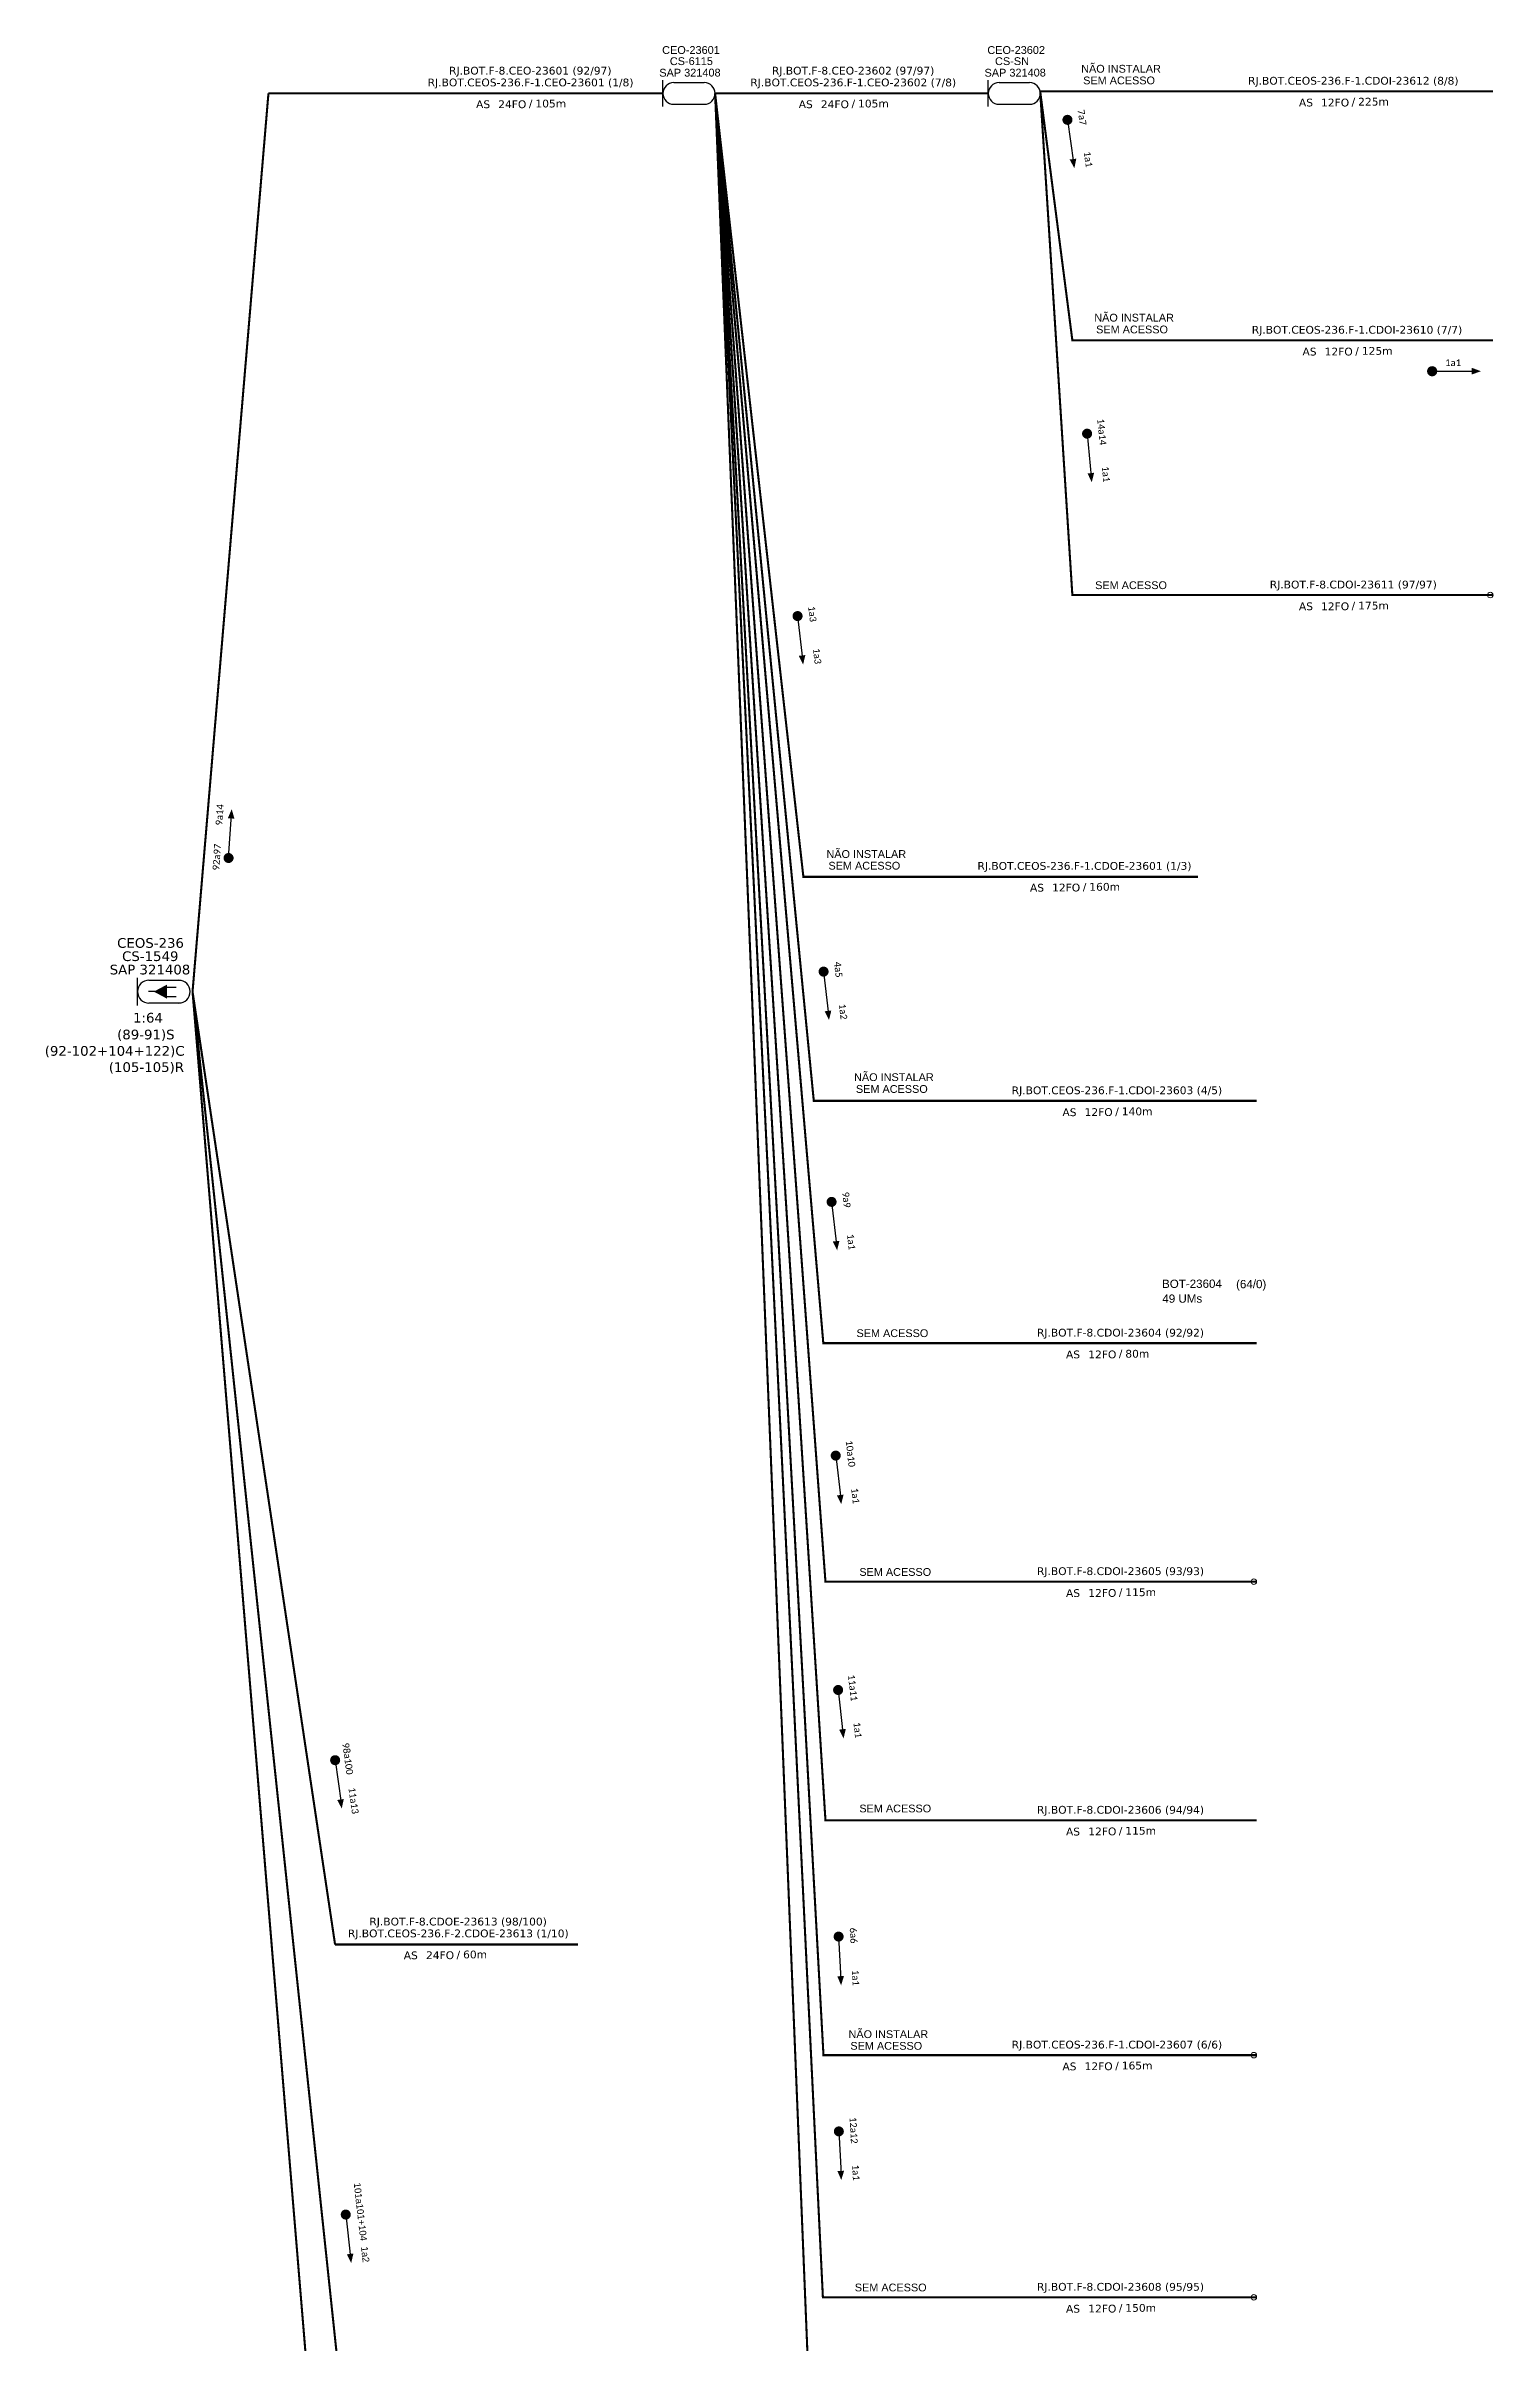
# Model space of a CAD drawing. Header units: metres. Extents: x -0.4 to 58.6, y 1.4 to 43.1.
# Drawn here: x 22.92 to 33.09, y 9.83 to 25.95 of the extents above; entities that cross this region are included whole.
import ezdxf
from ezdxf.enums import TextEntityAlignment as Align

# ---------------------------------------------------------------- set-up
doc = ezdxf.new("R2010")
doc.units = ezdxf.units.M
for name, color, linetype, lineweight in [("20.0-LEGENDA DOS CDO'S", 1, 'Continuous', 0), ('20.2-CDO_POSTE', 1, 'Continuous', 5), ('40.1-ETIQUETAS', 1, 'Continuous', 20)]:
    doc.layers.add(name, color=color, linetype=linetype, lineweight=lineweight)
for name, color, linetype in [('20.4-CEOS', 1, 'Continuous'), ('CAP a instalar', 1, 'Continuous'), ('SETA', 7, 'Continuous')]:
    doc.layers.add(name, color=color, linetype=linetype)
doc.styles.add('ARIAL', font='arial.ttf')
doc.styles.add('siredit', font='verdana.ttf')
doc.styles.get("Standard").update_dxf_attribs({"font": 'arial.ttf'})
doc.linetypes.add('FENCELINE1', pattern='A,0.25,-0.1,[133,ltypeshp.shx,S=0.1,R=0,X=-0.1,Y=0],-0.1,1', length=1.45)

# ---------------------------------------------------------------- blocks, each defined once
blk = doc.blocks.new('ETIQUETA_RS5F')
at = {"layer": '40.1-ETIQUETAS', "color": 0, "style": 'siredit'}
blk.add_text('/', height=1.5, dxfattribs=at).set_placement((1.55, -1.95), align=Align.MIDDLE_RIGHT)
for tag, p in [('ETIQUETA_R_PRIMARIA', (1.18, 4.1)), ('ETIQUETA_R_SECUNDARIA', (1.18, 2.1)), ('F_ATIVAS/F_MORTAS', (1.11, -4.24))]:
    blk.add_attdef(tag, text='', height=1.5, dxfattribs=at).set_placement(p, align=Align.MIDDLE_CENTER)
for tag, p in [('TIPO_CABO', (-6.62, -2.12)), ('CAP_CABO', (0.37, -2.09))]:
    blk.add_attdef(tag, text='', height=1.5, dxfattribs=at).set_placement(p, align=Align.MIDDLE_RIGHT)
blk.add_attdef('METROS', text='', height=1.5, dxfattribs=at).set_placement((2.11, -1.95), align=Align.MIDDLE_LEFT)
for tag, p in [('FUSÃO_1', (0.82, -8.39)), ('FUSÃO_2', (0.82, -10.6)), ('FUSÃO_3', (0.82, -12.93)), ('FUSÃO_4', (0.82, -15.14)), ('FUSÃO_5', (0.82, -17.16))]:
    blk.add_attdef(tag, text='', height=1.5, dxfattribs=at).set_placement(p, align=Align.CENTER)
blk = doc.blocks.new('CDOE-TEXTO PADRÃO')
at = {"layer": "20.0-LEGENDA DOS CDO'S", "color": 0, "style": 'ARIAL'}
for tag, p in [('CDO_N', (0.49, 7.39)), ('CORDOALHA', (0.5, 4.33)), ('SAP', (0.51, 1.67)), ('SPLITER_1', (0.59, -0.91)), ('SPLITER_2', (0.6, -3.55)), ('(XX-XX_F)S', (0.54, -8.29)), ('(XX-XX_L)S', (0.55, -10.83)), ('UMS', (0.55, -13.15))]:
    blk.add_attdef(tag, p, '', height=1.7, rotation=0.118, dxfattribs=at)
blk.add_attdef('FIBRAS_UTILIZADAS', text='', height=1.7, rotation=0.118, dxfattribs=at).set_placement((19.77, 7.43), align=Align.CENTER)

msp = doc.modelspace()

# ---------------------------------------------------------------- linework, layer by layer
at = {"const_width": 0.0352}
for points, elevation in [([(30.092, 25.452, -1), (30.097, 25.417, -1)], 0.062), ([(32.638, 23.669, 1), (32.674, 23.669, 1)], 0.125), ([(30.231, 23.248, -1), (30.234, 23.213, -1)], 0.062), ([(28.197, 21.967, -1), (28.201, 21.932, -1)], 0.062), ([(24.202, 20.233, 1), (24.204, 20.268, 1)], 0.125), ([(28.38, 19.47, -1), (28.384, 19.435, -1)], 0.062), ([(28.436, 17.853, -1), (28.44, 17.818, -1)], 0.062), ([(28.465, 16.071, -1), (28.469, 16.036, -1)], 0.062), ([(28.482, 14.425, -1), (28.486, 14.39, -1)], 0.062), ([(24.949, 13.932, -1), (24.954, 13.897, -1)], 0.125), ([(28.487, 12.693, -1), (28.488, 12.658, -1)], 0.062), ([(28.488, 11.325, -1), (28.49, 11.29, -1)], 0.062), ([(25.024, 10.741, -1), (25.028, 10.706, -1)], 0.125)]:
    msp.add_lwpolyline(points, format="xyb", close=True, dxfattribs=dict(at, elevation=elevation))
at = {"layer": '20.4-CEOS', "color": 7}
for p, q in [((27.254, 25.528, 0.125), (27.254, 25.712, 0.125)), ((27.33, 25.696, 0.125), (27.544, 25.696, 0.125)), ((29.538, 25.528, 0.125), (29.538, 25.712, 0.125)), ((29.614, 25.696, 0.125), (29.828, 25.696, 0.125)), ((27.544, 25.543, 0.125), (27.33, 25.543, 0.125)), ((29.828, 25.543, 0.125), (29.614, 25.543, 0.125))]:
    msp.add_line(p, q, dxfattribs=at)
at = {"layer": '20.4-CEOS', "color": 5}
for p, q in [((23.644, 19.393, 0.125), (23.869, 19.393, 0.125)), ((23.869, 19.232, 0.125), (23.644, 19.232, 0.125))]:
    msp.add_line(p, q, dxfattribs=at)
at = {"layer": '20.4-CEOS', "color": 5, "elevation": 0.125}
for points in [[(23.563, 19.215), (23.563, 19.409)], [(23.694, 19.312), (23.64, 19.312)], [(23.767, 19.344), (23.836, 19.344)], [(23.767, 19.277), (23.836, 19.277)]]:
    msp.add_lwpolyline(points, dxfattribs=at)
msp.add_lwpolyline([(23.678, 19.312, 0, 0.0992, 0), (23.771, 19.312, 0.0992, 0.0992, 0)], format="xyseb", dxfattribs=at)
at = {"layer": '20.4-CEOS', "color": 7}
for centre, start, end in [((27.33, 25.62, 0.125), 90, 270), ((27.544, 25.62, 0.125), 270, 90), ((29.614, 25.62, 0.125), 90, 270), ((29.828, 25.62, 0.125), 270, 90)]:
    msp.add_arc(centre, 0.0763, start, end, dxfattribs=at)
at = {"layer": '20.4-CEOS', "color": 5}
for centre, start, end in [((23.644, 19.312, 0.125), 90, 270), ((23.853, 19.312, 0.125), 270, 90)]:
    msp.add_arc(centre, 0.0804, start, end, dxfattribs=at)
at = {"layer": '40.1-ETIQUETAS', "color": 7, "elevation": 0.125}
msp.add_lwpolyline([(23.95, 19.312, 0.0146, 0.0146, 0), (25.02, 9.2, 0.0146, 0.0146, 0), (26.656, 9.2, 0.0146, 0.0146, 0)], format="xyseb", dxfattribs=at)
at = {"layer": '40.1-ETIQUETAS', "color": 251, "true_color": 0x636466}
for centre in [(33.064, 22.097, 0.125), (31.404, 15.168, 0.125), (31.404, 10.142, 0.125)]:
    msp.add_ellipse(centre, major_axis=(-0.0137, 0.0137), ratio=1, start_param=2.356194490191767, end_param=8.639379797371353, dxfattribs=at)
at = {"layer": '40.1-ETIQUETAS', "color": 252, "true_color": 0x939598}
msp.add_ellipse((31.404, 11.843, 0.125), major_axis=(-0.0137, 0.0137), ratio=1, start_param=2.356194490191767, end_param=8.639379797371353, dxfattribs=at)
at = {"layer": 'CAP a instalar', "color": 8, "linetype": 'FENCELINE1', "ltscale": 7, "const_width": 0.0146, "elevation": 0.125}
for points in [[(29.903, 25.635), (30.129, 23.886), (33.084, 23.886)], [(29.903, 25.635), (33.084, 25.635)], [(27.62, 25.62), (28.24, 20.118), (30.991, 20.118)], [(27.62, 25.62), (28.313, 18.545), (31.423, 18.545)], [(30.991, 20.118), (31.011, 20.118)]]:
    msp.add_lwpolyline(points, dxfattribs=at)
at = {"layer": 'CAP a instalar', "color": 251, "linetype": 'FENCELINE1', "ltscale": 7, "true_color": 0x636466, "const_width": 0.0146, "elevation": 0.125}
for points in [[(29.903, 25.635), (30.129, 22.097), (33.084, 22.097)], [(27.62, 25.62), (28.38, 16.843), (31.423, 16.843)]]:
    msp.add_lwpolyline(points, dxfattribs=at)
at = {"layer": 'CAP a instalar', "color": 7, "linetype": 'FENCELINE1', "ltscale": 7, "const_width": 0.0146, "elevation": 0.125}
for points in [[(23.95, 19.312), (24.483, 25.62)], [(24.483, 25.62), (25.336, 25.62)], [(27.254, 25.62), (25.336, 25.62)], [(27.62, 25.62), (29.538, 25.62)], [(23.95, 19.312), (24.951, 12.62)], [(26.656, 12.62), (24.951, 12.62)]]:
    msp.add_lwpolyline(points, dxfattribs=at)
at = {"layer": 'CAP a instalar', "color": 251, "linetype": 'FENCELINE1', "ltscale": 0.3, "true_color": 0x636466, "const_width": 0.0146, "elevation": 0.125}
for points in [[(27.62, 25.62), (28.395, 15.168), (31.423, 15.168)], [(27.62, 25.62), (28.395, 13.492), (31.423, 13.492)], [(27.62, 25.62), (28.381, 11.843), (31.423, 11.843)], [(27.62, 25.62), (28.377, 10.142), (31.423, 10.142)], [(27.62, 25.62), (28.321, 8.466), (31.423, 8.466)]]:
    msp.add_lwpolyline(points, dxfattribs=at)
at = {"layer": 'CAP a instalar', "color": 1, "linetype": 'FENCELINE1', "ltscale": 0.3, "elevation": 0.125}
msp.add_lwpolyline([(23.95, 19.312, 0.0146, 0.0146, 0), (24.951, 7.25, 0.0146, 0.0146, 0), (26.656, 7.25, 0.0146, 0.0146, 0)], format="xyseb", dxfattribs=at)
at = {"layer": 'SETA'}
for points, elevation in [([(30.094, 25.434), (30.137, 25.135)], 0.062), ([(32.656, 23.669), (32.959, 23.669)], 0.125), ([(30.232, 23.23), (30.262, 22.929)], 0.062), ([(28.199, 21.95), (28.233, 21.649)], 0.062), ([(24.203, 20.251), (24.223, 20.553)], 0.125), ([(28.382, 19.453), (28.416, 19.152)], 0.062), ([(28.438, 17.836), (28.473, 17.535)], 0.062), ([(28.467, 16.053), (28.502, 15.753)], 0.062), ([(28.484, 14.408), (28.518, 14.107)], 0.062), ([(24.951, 13.914), (24.993, 13.615)], 0.125), ([(28.487, 12.676), (28.503, 12.374)], 0.062), ([(28.489, 11.308), (28.505, 11.006)], 0.062), ([(25.026, 10.724), (25.06, 10.423)], 0.125)]:
    msp.add_lwpolyline(points, dxfattribs=dict(at, elevation=elevation))
for points in [[(30.11, 25.156, 0.062), (30.143, 25.095, 0.062), (30.157, 25.162, 0.062)], [(32.934, 23.693, 0.125), (32.999, 23.669, 0.125), (32.934, 23.646, 0.125)], [(30.236, 22.951, 0.062), (30.265, 22.889, 0.062), (30.282, 22.956, 0.062)], [(28.207, 21.67, 0.062), (28.238, 21.609, 0.062), (28.254, 21.676, 0.062)], [(24.198, 20.53, 0.125), (24.225, 20.593, 0.125), (24.244, 20.527, 0.125)], [(28.389, 19.174, 0.062), (28.42, 19.112, 0.062), (28.436, 19.179, 0.062)], [(28.446, 17.557, 0.062), (28.477, 17.495, 0.062), (28.493, 17.562, 0.062)], [(28.475, 15.774, 0.062), (28.506, 15.713, 0.062), (28.522, 15.779, 0.062)], [(28.491, 14.129, 0.062), (28.522, 14.067, 0.062), (28.538, 14.134, 0.062)], [(24.966, 13.635, 0.125), (24.998, 13.575, 0.125), (25.012, 13.642, 0.125)], [(28.478, 12.397, 0.062), (28.505, 12.333, 0.062), (28.525, 12.399, 0.062)], [(28.479, 11.029, 0.062), (28.506, 10.966, 0.062), (28.526, 11.031, 0.062)], [(25.034, 10.444, 0.125), (25.064, 10.383, 0.125), (25.08, 10.45, 0.125)]]:
    msp.add_solid(points, dxfattribs=at)

# ---------------------------------------------------------------- block references
at = {"layer": '20.2-CDO_POSTE', "color": 0}
ref = msp.add_blockref('CDOE-TEXTO PADRÃO', (27.244, 25.679, 0.125), dxfattribs=dict(at, xscale=0.03227584845408005, yscale=0.03227584845408005, zscale=0.03227584845408005))
ref.add_attrib('CDO_N', 'CEO-23601', (27.248, 25.897, 0.125), dxfattribs={"layer": "20.0-LEGENDA DOS CDO'S", "color": 0, "height": 0.0549, "rotation": 0.118, "style": 'ARIAL'})
ref.add_attrib('CORDOALHA', 'CS-6115', (27.302, 25.819, 0.125), dxfattribs={"layer": "20.0-LEGENDA DOS CDO'S", "color": 0, "height": 0.0549, "rotation": 0.118, "style": 'ARIAL'})
ref.add_attrib('SAP', 'SAP 321408', (27.228, 25.738, 0.125), dxfattribs={"layer": "20.0-LEGENDA DOS CDO'S", "color": 0, "height": 0.0549, "rotation": 0.118, "style": 'ARIAL'})
ref = msp.add_blockref('CDOE-TEXTO PADRÃO', (29.528, 25.679, 0.125), dxfattribs=dict(at, xscale=0.03227584845408005, yscale=0.03227584845408005, zscale=0.03227584845408005))
ref.add_attrib('CDO_N', 'CEO-23602', (29.532, 25.897, 0.125), dxfattribs={"layer": "20.0-LEGENDA DOS CDO'S", "color": 0, "height": 0.0549, "rotation": 0.118, "style": 'ARIAL'})
ref.add_attrib('CORDOALHA', 'CS-SN', (29.586, 25.819, 0.125), dxfattribs={"layer": "20.0-LEGENDA DOS CDO'S", "color": 0, "height": 0.0549, "rotation": 0.118, "style": 'ARIAL'})
ref.add_attrib('SAP', 'SAP 321408', (29.512, 25.738, 0.125), dxfattribs={"layer": "20.0-LEGENDA DOS CDO'S", "color": 0, "height": 0.0549, "rotation": 0.118, "style": 'ARIAL'})
at = {"layer": '40.1-ETIQUETAS', "color": 7}
ref = msp.add_blockref('ETIQUETA_RS5F', (26.281, 25.621, 0.125), dxfattribs=dict(at, xscale=0.03639167953199283, yscale=0.03639167953199283, zscale=0.03639167953199283))
ref.add_attrib('ETIQUETA_R_PRIMARIA', 'RJ.BOT.F-8.CEO-23601 (92/97)', dxfattribs={"color": 0, "height": 0.05459, "style": 'siredit'}).set_placement((26.322, 25.78, 0.125), align=Align.MIDDLE_CENTER)
ref.add_attrib('ETIQUETA_R_SECUNDARIA', 'RJ.BOT.CEOS-236.F-1.CEO-23601 (1/8)', dxfattribs={"color": 0, "height": 0.05459, "style": 'siredit'}).set_placement((26.324, 25.697, 0.125), align=Align.MIDDLE_CENTER)
ref.add_attrib('TIPO_CABO', 'AS', dxfattribs={"color": 0, "height": 0.0546, "style": 'siredit'}).set_placement((26.04, 25.544, 0.125), align=Align.MIDDLE_RIGHT)
ref.add_attrib('CAP_CABO', '24FO', dxfattribs={"color": 0, "height": 0.0546, "style": 'siredit'}).set_placement((26.294, 25.544, 0.125), align=Align.MIDDLE_RIGHT)
ref.add_attrib('METROS', '105m', dxfattribs={"color": 0, "height": 0.0546, "style": 'siredit'}).set_placement((26.358, 25.549, 0.125), align=Align.MIDDLE_LEFT)
ref = msp.add_blockref('ETIQUETA_RS5F', (28.547, 25.621, 0.125), dxfattribs=dict(at, xscale=0.03639167953199283, yscale=0.03639167953199283, zscale=0.03639167953199283))
ref.add_attrib('ETIQUETA_R_PRIMARIA', 'RJ.BOT.F-8.CEO-23602 (97/97)', dxfattribs={"color": 0, "height": 0.05459, "style": 'siredit'}).set_placement((28.589, 25.78, 0.125), align=Align.MIDDLE_CENTER)
ref.add_attrib('ETIQUETA_R_SECUNDARIA', 'RJ.BOT.CEOS-236.F-1.CEO-23602 (7/8)', dxfattribs={"color": 0, "height": 0.05459, "style": 'siredit'}).set_placement((28.59, 25.697, 0.125), align=Align.MIDDLE_CENTER)
ref.add_attrib('TIPO_CABO', 'AS', dxfattribs={"color": 0, "height": 0.0546, "style": 'siredit'}).set_placement((28.306, 25.544, 0.125), align=Align.MIDDLE_RIGHT)
ref.add_attrib('CAP_CABO', '24FO', dxfattribs={"color": 0, "height": 0.0546, "style": 'siredit'}).set_placement((28.56, 25.544, 0.125), align=Align.MIDDLE_RIGHT)
ref.add_attrib('METROS', '105m', dxfattribs={"color": 0, "height": 0.0546, "style": 'siredit'}).set_placement((28.624, 25.549, 0.125), align=Align.MIDDLE_LEFT)
at = {"layer": '40.1-ETIQUETAS', "color": 8}
ref = msp.add_blockref('ETIQUETA_RS5F', (32.059, 25.633, 0.125), dxfattribs=dict(at, xscale=0.03639167953199283, yscale=0.03639167953199283, zscale=0.03639167953199283))
ref.add_attrib('ETIQUETA_R_SECUNDARIA', 'RJ.BOT.CEOS-236.F-1.CDOI-23612 (8/8)', dxfattribs={"color": 0, "height": 0.05459, "style": 'siredit'}).set_placement((32.102, 25.709, 0.125), align=Align.MIDDLE_CENTER)
ref.add_attrib('TIPO_CABO', 'AS', dxfattribs={"color": 0, "height": 0.0546, "style": 'siredit'}).set_placement((31.819, 25.556, 0.125), align=Align.MIDDLE_RIGHT)
ref.add_attrib('CAP_CABO', '12FO', dxfattribs={"color": 0, "height": 0.0546, "style": 'siredit'}).set_placement((32.073, 25.556, 0.125), align=Align.MIDDLE_RIGHT)
ref.add_attrib('METROS', '225m', dxfattribs={"color": 0, "height": 0.0546, "style": 'siredit'}).set_placement((32.136, 25.562, 0.125), align=Align.MIDDLE_LEFT)
ref = msp.add_blockref('ETIQUETA_RS5F', (32.085, 23.884, 0.125), dxfattribs=dict(at, xscale=0.03639167953199283, yscale=0.03639167953199283, zscale=0.03639167953199283))
ref.add_attrib('ETIQUETA_R_SECUNDARIA', 'RJ.BOT.CEOS-236.F-1.CDOI-23610 (7/7)', dxfattribs={"color": 0, "height": 0.05459, "style": 'siredit'}).set_placement((32.128, 23.96, 0.125), align=Align.MIDDLE_CENTER)
ref.add_attrib('TIPO_CABO', 'AS', dxfattribs={"color": 0, "height": 0.0546, "style": 'siredit'}).set_placement((31.844, 23.807, 0.125), align=Align.MIDDLE_RIGHT)
ref.add_attrib('CAP_CABO', '12FO', dxfattribs={"color": 0, "height": 0.0546, "style": 'siredit'}).set_placement((32.098, 23.807, 0.125), align=Align.MIDDLE_RIGHT)
ref.add_attrib('METROS', '125m', dxfattribs={"color": 0, "height": 0.0546, "style": 'siredit'}).set_placement((32.162, 23.812, 0.125), align=Align.MIDDLE_LEFT)
at = {"layer": '40.1-ETIQUETAS', "color": 251, "true_color": 0x636466}
ref = msp.add_blockref('ETIQUETA_RS5F', (32.059, 22.095, 0.125), dxfattribs=dict(at, xscale=0.03639167953199283, yscale=0.03639167953199283, zscale=0.03639167953199283))
ref.add_attrib('ETIQUETA_R_SECUNDARIA', 'RJ.BOT.F-8.CDOI-23611 (97/97)', dxfattribs={"color": 0, "height": 0.05459, "style": 'siredit'}).set_placement((32.102, 22.171, 0.125), align=Align.MIDDLE_CENTER)
ref.add_attrib('TIPO_CABO', 'AS', dxfattribs={"color": 0, "height": 0.0546, "style": 'siredit'}).set_placement((31.819, 22.018, 0.125), align=Align.MIDDLE_RIGHT)
ref.add_attrib('CAP_CABO', '12FO', dxfattribs={"color": 0, "height": 0.0546, "style": 'siredit'}).set_placement((32.073, 22.018, 0.125), align=Align.MIDDLE_RIGHT)
ref.add_attrib('METROS', '175m', dxfattribs={"color": 0, "height": 0.0546, "style": 'siredit'}).set_placement((32.136, 22.023, 0.125), align=Align.MIDDLE_LEFT)
at = {"layer": '40.1-ETIQUETAS', "color": 8}
ref = msp.add_blockref('ETIQUETA_RS5F', (30.171, 20.119, 0.125), dxfattribs=dict(at, xscale=0.03639167953199283, yscale=0.03639167953199283, zscale=0.03639167953199283))
ref.add_attrib('ETIQUETA_R_SECUNDARIA', 'RJ.BOT.CEOS-236.F-1.CDOE-23601 (1/3)', dxfattribs={"color": 0, "height": 0.05459, "style": 'siredit'}).set_placement((30.214, 20.195, 0.125), align=Align.MIDDLE_CENTER)
ref.add_attrib('TIPO_CABO', 'AS', dxfattribs={"color": 0, "height": 0.0546, "style": 'siredit'}).set_placement((29.93, 20.042, 0.125), align=Align.MIDDLE_RIGHT)
ref.add_attrib('CAP_CABO', '12FO', dxfattribs={"color": 0, "height": 0.0546, "style": 'siredit'}).set_placement((30.184, 20.043, 0.125), align=Align.MIDDLE_RIGHT)
ref.add_attrib('METROS', '160m', dxfattribs={"color": 0, "height": 0.0546, "style": 'siredit'}).set_placement((30.248, 20.048, 0.125), align=Align.MIDDLE_LEFT)
ref = msp.add_blockref('ETIQUETA_RS5F', (30.399, 18.542, 0.125), dxfattribs=dict(at, xscale=0.03639167953199283, yscale=0.03639167953199283, zscale=0.03639167953199283))
ref.add_attrib('ETIQUETA_R_SECUNDARIA', 'RJ.BOT.CEOS-236.F-1.CDOI-23603 (4/5)', dxfattribs={"color": 0, "height": 0.05459, "style": 'siredit'}).set_placement((30.442, 18.619, 0.125), align=Align.MIDDLE_CENTER)
ref.add_attrib('TIPO_CABO', 'AS', dxfattribs={"color": 0, "height": 0.0546, "style": 'siredit'}).set_placement((30.158, 18.465, 0.125), align=Align.MIDDLE_RIGHT)
ref.add_attrib('CAP_CABO', '12FO', dxfattribs={"color": 0, "height": 0.0546, "style": 'siredit'}).set_placement((30.412, 18.466, 0.125), align=Align.MIDDLE_RIGHT)
ref.add_attrib('METROS', '140m', dxfattribs={"color": 0, "height": 0.0546, "style": 'siredit'}).set_placement((30.476, 18.471, 0.125), align=Align.MIDDLE_LEFT)
at = {"layer": '40.1-ETIQUETAS', "color": 251, "true_color": 0x636466}
ref = msp.add_blockref('CDOE-TEXTO PADRÃO', (31.008, 16.842, 0.125), dxfattribs=dict(at, xscale=0.03421026759050626, yscale=0.03421026759050626, zscale=0.03421026759050626))
ref.add_attrib('CDO_N', 'BOT-23604', (30.759, 17.231, 0.125), dxfattribs={"layer": "20.0-LEGENDA DOS CDO'S", "color": 0, "height": 0.0582, "rotation": 0.118, "style": 'ARIAL'})
ref.add_attrib('CORDOALHA', '49 UMs', (30.761, 17.127, 0.125), dxfattribs={"layer": "20.0-LEGENDA DOS CDO'S", "color": 0, "height": 0.0582, "rotation": 0.118, "style": 'ARIAL'})
ref.add_attrib('FIBRAS_UTILIZADAS', '       (64/0)', dxfattribs={"layer": "20.0-LEGENDA DOS CDO'S", "color": 0, "height": 0.05815, "rotation": 0.118, "style": 'ARIAL'}).set_placement((31.306, 17.229, 0.125), align=Align.CENTER)
ref = msp.add_blockref('ETIQUETA_RS5F', (30.424, 16.841, 0.125), dxfattribs=dict(at, xscale=0.03639167953199283, yscale=0.03639167953199283, zscale=0.03639167953199283))
ref.add_attrib('ETIQUETA_R_SECUNDARIA', 'RJ.BOT.F-8.CDOI-23604 (92/92)', dxfattribs={"color": 0, "height": 0.05459, "style": 'siredit'}).set_placement((30.467, 16.917, 0.125), align=Align.MIDDLE_CENTER)
ref.add_attrib('TIPO_CABO', 'AS', dxfattribs={"color": 0, "height": 0.0546, "style": 'siredit'}).set_placement((30.183, 16.764, 0.125), align=Align.MIDDLE_RIGHT)
ref.add_attrib('CAP_CABO', '12FO', dxfattribs={"color": 0, "height": 0.0546, "style": 'siredit'}).set_placement((30.438, 16.764, 0.125), align=Align.MIDDLE_RIGHT)
ref.add_attrib('METROS', '80m', dxfattribs={"color": 0, "height": 0.0546, "style": 'siredit'}).set_placement((30.501, 16.769, 0.125), align=Align.MIDDLE_LEFT)
ref = msp.add_blockref('ETIQUETA_RS5F', (30.424, 15.165, 0.125), dxfattribs=dict(at, xscale=0.03639167953199283, yscale=0.03639167953199283, zscale=0.03639167953199283))
ref.add_attrib('ETIQUETA_R_SECUNDARIA', 'RJ.BOT.F-8.CDOI-23605 (93/93)', dxfattribs={"color": 0, "height": 0.05459, "style": 'siredit'}).set_placement((30.467, 15.242, 0.125), align=Align.MIDDLE_CENTER)
ref.add_attrib('TIPO_CABO', 'AS', dxfattribs={"color": 0, "height": 0.0546, "style": 'siredit'}).set_placement((30.183, 15.088, 0.125), align=Align.MIDDLE_RIGHT)
ref.add_attrib('CAP_CABO', '12FO', dxfattribs={"color": 0, "height": 0.0546, "style": 'siredit'}).set_placement((30.438, 15.089, 0.125), align=Align.MIDDLE_RIGHT)
ref.add_attrib('METROS', '115m', dxfattribs={"color": 0, "height": 0.0546, "style": 'siredit'}).set_placement((30.501, 15.094, 0.125), align=Align.MIDDLE_LEFT)
ref = msp.add_blockref('ETIQUETA_RS5F', (30.424, 13.49, 0.125), dxfattribs=dict(at, xscale=0.03639167953199283, yscale=0.03639167953199283, zscale=0.03639167953199283))
ref.add_attrib('ETIQUETA_R_SECUNDARIA', 'RJ.BOT.F-8.CDOI-23606 (94/94)', dxfattribs={"color": 0, "height": 0.05459, "style": 'siredit'}).set_placement((30.467, 13.566, 0.125), align=Align.MIDDLE_CENTER)
ref.add_attrib('TIPO_CABO', 'AS', dxfattribs={"color": 0, "height": 0.0546, "style": 'siredit'}).set_placement((30.183, 13.413, 0.125), align=Align.MIDDLE_RIGHT)
ref.add_attrib('CAP_CABO', '12FO', dxfattribs={"color": 0, "height": 0.0546, "style": 'siredit'}).set_placement((30.438, 13.414, 0.125), align=Align.MIDDLE_RIGHT)
ref.add_attrib('METROS', '115m', dxfattribs={"color": 0, "height": 0.0546, "style": 'siredit'}).set_placement((30.501, 13.419, 0.125), align=Align.MIDDLE_LEFT)
at = {"layer": '40.1-ETIQUETAS', "color": 7}
ref = msp.add_blockref('ETIQUETA_RS5F', (25.773, 12.621, 0.125), dxfattribs=dict(at, xscale=0.03639167953199283, yscale=0.03639167953199283, zscale=0.03639167953199283))
ref.add_attrib('ETIQUETA_R_PRIMARIA', 'RJ.BOT.F-8.CDOE-23613 (98/100)', dxfattribs={"color": 0, "height": 0.05459, "style": 'siredit'}).set_placement((25.815, 12.781, 0.125), align=Align.MIDDLE_CENTER)
ref.add_attrib('ETIQUETA_R_SECUNDARIA', 'RJ.BOT.CEOS-236.F-2.CDOE-23613 (1/10)', dxfattribs={"color": 0, "height": 0.05459, "style": 'siredit'}).set_placement((25.816, 12.698, 0.125), align=Align.MIDDLE_CENTER)
ref.add_attrib('TIPO_CABO', 'AS', dxfattribs={"color": 0, "height": 0.0546, "style": 'siredit'}).set_placement((25.532, 12.544, 0.125), align=Align.MIDDLE_RIGHT)
ref.add_attrib('CAP_CABO', '24FO', dxfattribs={"color": 0, "height": 0.0546, "style": 'siredit'}).set_placement((25.787, 12.545, 0.125), align=Align.MIDDLE_RIGHT)
ref.add_attrib('METROS', '60m', dxfattribs={"color": 0, "height": 0.0546, "style": 'siredit'}).set_placement((25.85, 12.55, 0.125), align=Align.MIDDLE_LEFT)
at = {"layer": '40.1-ETIQUETAS', "color": 8}
ref = msp.add_blockref('ETIQUETA_RS5F', (30.399, 11.841, 0.125), dxfattribs=dict(at, xscale=0.03639167953199283, yscale=0.03639167953199283, zscale=0.03639167953199283))
ref.add_attrib('ETIQUETA_R_SECUNDARIA', 'RJ.BOT.CEOS-236.F-1.CDOI-23607 (6/6)', dxfattribs={"color": 0, "height": 0.05459, "style": 'siredit'}).set_placement((30.442, 11.917, 0.125), align=Align.MIDDLE_CENTER)
ref.add_attrib('TIPO_CABO', 'AS', dxfattribs={"color": 0, "height": 0.0546, "style": 'siredit'}).set_placement((30.158, 11.764, 0.125), align=Align.MIDDLE_RIGHT)
ref.add_attrib('CAP_CABO', '12FO', dxfattribs={"color": 0, "height": 0.0546, "style": 'siredit'}).set_placement((30.412, 11.765, 0.125), align=Align.MIDDLE_RIGHT)
ref.add_attrib('METROS', '165m', dxfattribs={"color": 0, "height": 0.0546, "style": 'siredit'}).set_placement((30.476, 11.77, 0.125), align=Align.MIDDLE_LEFT)
at = {"layer": '40.1-ETIQUETAS', "color": 251, "true_color": 0x636466}
ref = msp.add_blockref('ETIQUETA_RS5F', (30.424, 10.139, 0.125), dxfattribs=dict(at, xscale=0.03639167953199283, yscale=0.03639167953199283, zscale=0.03639167953199283))
ref.add_attrib('ETIQUETA_R_SECUNDARIA', 'RJ.BOT.F-8.CDOI-23608 (95/95)', dxfattribs={"color": 0, "height": 0.05459, "style": 'siredit'}).set_placement((30.467, 10.216, 0.125), align=Align.MIDDLE_CENTER)
ref.add_attrib('TIPO_CABO', 'AS', dxfattribs={"color": 0, "height": 0.0546, "style": 'siredit'}).set_placement((30.183, 10.062, 0.125), align=Align.MIDDLE_RIGHT)
ref.add_attrib('CAP_CABO', '12FO', dxfattribs={"color": 0, "height": 0.0546, "style": 'siredit'}).set_placement((30.438, 10.063, 0.125), align=Align.MIDDLE_RIGHT)
ref.add_attrib('METROS', '150m', dxfattribs={"color": 0, "height": 0.0546, "style": 'siredit'}).set_placement((30.501, 10.068, 0.125), align=Align.MIDDLE_LEFT)

# ---------------------------------------------------------------- texts
at = {"color": 8, "linetype": 'Continuous', "style": 'ARIAL'}
for s, p in [('NÃO INSTALAR', (30.191, 25.766)), ('SEM ACESSO', (30.205, 25.684)), ('NÃO INSTALAR', (30.283, 24.018, 0.062)), ('SEM ACESSO', (30.296, 23.935, 0.062)), ('NÃO INSTALAR', (28.402, 20.251, 0.062)), ('SEM ACESSO', (28.416, 20.169, 0.062)), ('NÃO INSTALAR', (28.596, 18.684, 0.062)), ('SEM ACESSO', (28.609, 18.601, 0.062)), ('NÃO INSTALAR', (28.557, 11.963, 0.062)), ('SEM ACESSO', (28.57, 11.881, 0.062))]:
    msp.add_text(s, height=0.0546, dxfattribs=at).set_placement(p)
at = {"color": 251, "linetype": 'Continuous', "true_color": 0x636466, "style": 'ARIAL'}
for p in [(30.289, 22.139, 0.062), (28.613, 16.886, 0.062), (28.633, 15.209, 0.062), (28.633, 13.548, 0.062), (28.601, 10.184, 0.062)]:
    msp.add_text('SEM ACESSO', height=0.0546, dxfattribs=at).set_placement(p)
at = {"color": 7, "linetype": 'Continuous'}
for s, height, p in [('101a101+104', 0.04787, (25.082, 10.944, 0.125)), ('1a2', 0.0479, (25.133, 10.496, 0.125))]:
    msp.add_text(s, height=height, rotation=276.5223, dxfattribs=at).set_placement(p)
at = {"char_height": 0.04787, "width": 0.89252, "attachment_point": 5}
for s, insert, rotation in [('\\C7;\\fCalibri|b0|i0|c0|p34;7a7', (30.197, 25.452, 0.062), 278.2193), ('\\C7;\\fCalibri|b0|i0|c0|p34;1a1', (30.24, 25.157, 0.062), 278.2193), ('\\C7;\\fCalibri|b0|i0|c0|p34;14a14', (30.336, 23.243, 0.062), 275.6098), ('\\C7;\\fCalibri|b0|i0|c0|p34;1a1', (30.365, 22.946, 0.062), 275.6098), ('\\C7;\\fCalibri|b0|i0|c0|p34;1a3', (28.303, 21.964, 0.062), 276.5223), ('\\C7;\\fCalibri|b0|i0|c0|p34;1a3', (28.337, 21.668, 0.062), 276.5223), ('\\C7;\\fCalibri|b0|i0|c0|p34;9a14', (24.14, 20.554, 0.125), 86.1397), ('\\C7;\\fCalibri|b0|i0|c0|p34;92a97', (24.12, 20.257, 0.125), 86.1397), ('\\C7;\\fCalibri|b0|i0|c0|p34;4a5', (28.485, 19.467, 0.062), 276.5223), ('\\C7;\\fCalibri|b0|i0|c0|p34;1a2', (28.519, 19.171, 0.062), 276.5223), ('\\C7;\\fCalibri|b0|i0|c0|p34;9a9', (28.542, 17.85, 0.062), 276.5223), ('\\C7;\\fCalibri|b0|i0|c0|p34;1a1', (28.576, 17.554, 0.062), 276.5223), ('\\C7;\\fCalibri|b0|i0|c0|p34;10a10', (28.571, 16.067, 0.062), 276.5223), ('\\C7;\\fCalibri|b0|i0|c0|p34;1a1', (28.605, 15.771, 0.062), 276.5223), ('\\C7;\\fCalibri|b0|i0|c0|p34;11a11', (28.587, 14.422, 0.062), 276.5223), ('\\C7;\\fCalibri|b0|i0|c0|p34;98a100', (25.04, 13.925, 0.125), 277.8755), ('\\C7;\\fCalibri|b0|i0|c0|p34;1a1', (28.621, 14.126, 0.062), 276.5223), ('\\C7;\\fCalibri|b0|i0|c0|p34;11a13', (25.081, 13.63, 0.125), 277.8755), ('\\C7;\\fCalibri|b0|i0|c0|p34;6a6', (28.592, 12.683, 0.062), 272.9863), ('\\C7;\\fCalibri|b0|i0|c0|p34;1a1', (28.607, 12.386, 0.062), 272.9863), ('\\C7;\\fCalibri|b0|i0|c0|p34;12a12', (28.593, 11.315, 0.062), 272.9863), ('\\C7;\\fCalibri|b0|i0|c0|p34;1a1', (28.609, 11.018, 0.062), 272.9863)]:
    msp.add_mtext(s, dxfattribs=dict(at, insert=insert, rotation=rotation))
at = {"insert": (32.803, 23.729, 0.125), "char_height": 0.04787, "width": 0.89252, "attachment_point": 5}
msp.add_mtext('\\C7;\\fCalibri|b0|i0|c0|p34;1a1', dxfattribs=at)
at = {"layer": '20.4-CEOS', "color": 5, "style": 'siredit'}
for s, p in [('CEOS-236', (23.655, 19.688, 0.125)), ('CS-1549', (23.653, 19.595, 0.125)), ('SAP 321408', (23.651, 19.501, 0.125)), ('(89-91)S', (23.622, 19.045, 0.125)), ('1:64', (23.637, 19.163, 0.125)), ('(105-105)R', (23.626, 18.816, 0.125))]:
    msp.add_text(s, height=0.0681, dxfattribs=at).set_placement(p, align=Align.TOP_CENTER)
at = {"layer": '20.4-CEOS', "color": 1, "style": 'siredit'}
msp.add_text('(92-102+104+122)C', height=0.0681, dxfattribs=at).set_placement((23.403, 18.93, 0.125), align=Align.TOP_CENTER)

doc.saveas('drawing.dxf')
